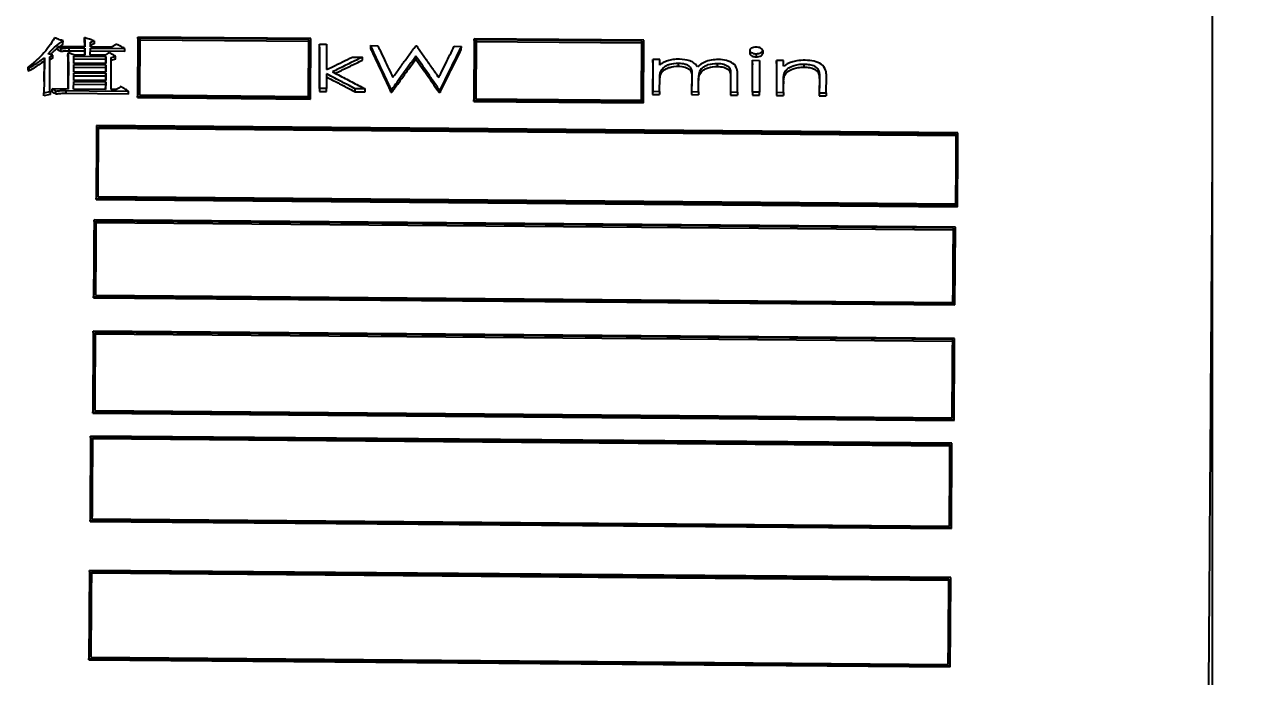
# Model space of a CAD drawing. Header units: millimetres. Extents: x 1726 to 4771, y 590 to 2743.
# Drawn here: x 2468.71 to 2500.41, y 2309.4 to 2326.14 of the extents above; entities that cross this region are included whole.
import ezdxf

# ---------------------------------------------------------------- set-up
doc = ezdxf.new("R2010")
doc.units = ezdxf.units.MM
doc.layers.add('AM_5', color=3, linetype='Continuous', lineweight=25)
doc.styles.add('SLDTEXTSTYLE1', font='txt.shx', dxfattribs={"width": 0.7, "bigfont": 'gbcbig.shx'})
doc.dimstyles.new('SLDDIMSTYLE12$0', dxfattribs={"dimtxt": 12, "dimasz": 10, "dimexe": 0, "dimexo": 0.0625, "dimgap": 0.875, "dimtad": 1, "dimdec": 1, "dimlfac": 1.8, "dimrnd": 1e-09, "dimzin": 12, "dimdsep": 46, "dimtxsty": 'SLDTEXTSTYLE1', "dimcen": 0.09, "dimdle": 8.16, "dimclrd": 3, "dimclre": 3, "dimadec": 0, "dimazin": 3, "dimtfac": 1, "dimtdec": 1, "dimtofl": 0, "dimtmove": 0, "dimatfit": 3, "dimfxl": 0, "dimfrac": 2, "dimtolj": 1, "dimlwd": 5, "dimlwe": 5, "dimarcsym": 0})

# ---------------------------------------------------------------- blocks, each defined once
blk = doc.blocks.new('*D50')
at = {"layer": 'AM_5', "color": 3, "lineweight": 5, "transparency": 16777216}
blk.add_line((2709.518, 2483.68), (2315.118, 2483.68), dxfattribs=at)
at = {"layer": 'AM_5', "color": 3, "linetype": 'Continuous', "lineweight": 5, "transparency": 16777216}
for p, q in [((2315.118, 2473.68), (2315.118, 2159.894)), ((2721.194, 2149.894), (2315.118, 2149.894))]:
    blk.add_line(p, q, dxfattribs=at)
at = {"layer": 'AM_5', "color": 3, "transparency": 16777216}
for points in [[(2313.452, 2473.68), (2316.785, 2473.68), (2315.118, 2483.68)], [(2313.452, 2159.894), (2316.785, 2159.894), (2315.118, 2149.894)]]:
    blk.add_solid(points, dxfattribs=at)
at = {"layer": 'Defpoints', "color": 0, "transparency": 16777216}
for p in [(2709.58, 2483.68), (2315.118, 2149.894), (2721.256, 2149.894)]:
    blk.add_point(p, dxfattribs=at)
at = {"layer": 'AM_5', "color": 0, "transparency": 16777216, "insert": (2300.529, 2316.787), "char_height": 12, "attachment_point": 5, "rotation": 90, "style": 'SLDTEXTSTYLE1'}
blk.add_mtext('\\A1;{\\H2.28571x;335}', dxfattribs=at)

msp = doc.modelspace()

# ---------------------------------------------------------------- linework, layer by layer
at = {"color": 7, "linetype": 'Continuous', "lineweight": 25}
for p, q in [((2499.237, 2279.921), (2499.237, 2340.534)), ((2470.25, 2325.724), (2470.25, 2325.804)), ((2470.499, 2325.725), (2470.498, 2325.645)), ((2471.624, 2325.779), (2471.614, 2324.265)), ((2471.624, 2325.819), (2471.615, 2324.304)), ((2471.624, 2325.779), (2471.624, 2325.819)), ((2476.065, 2325.782), (2471.624, 2325.819)), ((2471.674, 2325.792), (2471.665, 2324.332)), ((2476.015, 2325.756), (2471.674, 2325.792)), ((2471.674, 2325.752), (2476.014, 2325.716)), ((2476.005, 2324.296), (2476.015, 2325.756)), ((2476.014, 2325.716), (2476.015, 2325.756)), ((2476.055, 2324.267), (2476.065, 2325.782)), ((2480.261, 2325.775), (2480.251, 2324.204)), ((2480.261, 2325.735), (2480.261, 2325.775)), ((2484.624, 2325.738), (2480.261, 2325.775)), ((2480.311, 2325.747), (2480.301, 2324.232)), ((2484.573, 2325.712), (2480.311, 2325.747)), ((2484.613, 2324.168), (2484.624, 2325.738)), ((2469.556, 2325.493), (2469.557, 2325.572)), ((2470.26, 2325.567), (2469.557, 2325.572)), ((2469.697, 2325.64), (2469.61, 2325.572)), ((2469.642, 2325.445), (2469.643, 2325.524)), ((2469.697, 2325.64), (2469.698, 2325.72)), ((2469.825, 2325.336), (2469.826, 2325.415)), ((2469.858, 2325.461), (2469.859, 2325.54)), ((2470.259, 2325.457), (2469.858, 2325.461)), ((2469.859, 2325.54), (2470.259, 2325.537)), ((2470.259, 2325.537), (2470.258, 2325.358)), ((2470.258, 2325.358), (2470.259, 2325.457)), ((2470.259, 2325.457), (2470.259, 2325.537)), ((2470.399, 2325.357), (2470.4, 2325.536)), ((2471.286, 2325.449), (2470.399, 2325.456)), ((2470.4, 2325.565), (2470.401, 2325.684)), ((2470.941, 2325.561), (2470.4, 2325.565)), ((2470.4, 2325.536), (2471.287, 2325.528)), ((2471.286, 2325.449), (2471.287, 2325.528)), ((2476.014, 2325.716), (2476.005, 2324.296)), ((2476.292, 2325.559), (2476.284, 2324.419)), ((2476.285, 2324.497), (2476.292, 2325.639)), ((2476.292, 2325.559), (2476.292, 2325.639)), ((2476.292, 2325.639), (2476.472, 2325.637)), ((2476.472, 2325.637), (2476.468, 2324.982)), ((2477.6, 2325.6), (2477.599, 2325.52)), ((2477.6, 2325.6), (2477.785, 2325.598)), ((2478.759, 2325.59), (2478.785, 2325.59)), ((2479.749, 2325.582), (2479.933, 2325.581)), ((2479.932, 2325.501), (2479.933, 2325.581)), ((2480.311, 2325.707), (2484.573, 2325.672)), ((2484.573, 2325.672), (2484.563, 2324.196)), ((2484.564, 2324.196), (2484.573, 2325.712)), ((2484.573, 2325.672), (2484.573, 2325.712)), ((2484.613, 2324.128), (2484.623, 2325.698)), ((2487.343, 2325.476), (2487.342, 2325.397)), ((2487.676, 2325.473), (2487.675, 2325.394)), ((2469.219, 2325.289), (2469.215, 2324.684)), ((2469.215, 2324.678), (2469.219, 2325.21)), ((2469.219, 2325.21), (2469.219, 2325.289)), ((2469.356, 2324.708), (2469.36, 2325.311)), ((2469.435, 2325.274), (2469.359, 2325.232)), ((2469.36, 2325.311), (2469.436, 2325.353)), ((2469.435, 2325.274), (2469.436, 2325.353)), ((2469.835, 2325.163), (2469.831, 2324.484)), ((2469.834, 2325.085), (2469.835, 2325.163)), ((2469.974, 2324.927), (2469.975, 2325.114)), ((2469.975, 2325.114), (2470.798, 2325.107)), ((2469.976, 2325.144), (2469.977, 2325.33)), ((2470.798, 2325.244), (2469.976, 2325.251)), ((2470.798, 2325.137), (2469.976, 2325.144)), ((2469.977, 2325.33), (2470.799, 2325.323)), ((2470.258, 2325.358), (2469.988, 2325.36)), ((2470.778, 2325.354), (2470.399, 2325.357)), ((2470.798, 2325.107), (2470.796, 2324.92)), ((2470.797, 2325.028), (2470.798, 2325.107)), ((2470.799, 2325.323), (2470.798, 2325.137)), ((2470.798, 2325.244), (2470.799, 2325.323)), ((2470.798, 2325.137), (2470.798, 2325.244)), ((2470.934, 2324.475), (2470.939, 2325.298)), ((2471.047, 2325.248), (2470.939, 2325.219)), ((2471.047, 2325.248), (2471.048, 2325.327)), ((2477.135, 2325.307), (2477.393, 2325.305)), ((2477.392, 2325.226), (2477.393, 2325.305)), ((2478.764, 2325.252), (2478.765, 2325.331)), ((2484.853, 2325.164), (2484.848, 2324.348)), ((2484.854, 2325.243), (2484.849, 2324.426)), ((2484.853, 2325.164), (2484.854, 2325.243)), ((2485.033, 2325.242), (2484.854, 2325.243)), ((2485.033, 2325.101), (2485.033, 2325.242)), ((2485.506, 2325.152), (2485.505, 2325.073)), ((2486.507, 2325.144), (2486.506, 2325.065)), ((2487.413, 2324.405), (2487.418, 2325.222)), ((2487.417, 2325.143), (2487.418, 2325.222)), ((2487.417, 2325.143), (2487.417, 2325.106)), ((2487.418, 2325.222), (2487.597, 2325.22)), ((2487.508, 2325.391), (2487.507, 2325.311)), ((2487.597, 2325.22), (2487.592, 2324.403)), ((2488.033, 2325.137), (2488.027, 2324.322)), ((2488.033, 2325.217), (2488.028, 2324.4)), ((2488.033, 2325.137), (2488.033, 2325.217)), ((2488.213, 2325.215), (2488.033, 2325.217)), ((2488.212, 2325.069), (2488.213, 2325.215)), ((2488.737, 2325.126), (2488.736, 2325.047)), ((2468.796, 2325.046), (2468.795, 2324.967)), ((2468.795, 2324.967), (2468.828, 2324.948)), ((2468.796, 2325.046), (2468.828, 2325.027)), ((2468.828, 2324.948), (2468.828, 2325.027)), ((2469.831, 2324.484), (2469.834, 2325.085)), ((2469.973, 2324.708), (2469.974, 2324.897)), ((2470.795, 2324.811), (2469.973, 2324.818)), ((2470.796, 2324.92), (2469.974, 2324.927)), ((2469.974, 2324.897), (2470.796, 2324.89)), ((2470.797, 2325.028), (2469.975, 2325.035)), ((2470.796, 2324.89), (2470.795, 2324.702)), ((2470.795, 2324.811), (2470.796, 2324.89)), ((2470.795, 2324.702), (2470.795, 2324.811)), ((2470.796, 2324.92), (2470.797, 2325.028)), ((2476.467, 2324.875), (2476.464, 2324.496)), ((2480.256, 2324.95), (2480.251, 2324.164)), ((2485.851, 2324.835), (2485.849, 2324.418)), ((2485.851, 2324.835), (2485.851, 2324.757)), ((2486.851, 2324.776), (2486.848, 2324.331)), ((2486.852, 2324.855), (2486.849, 2324.409)), ((2486.852, 2324.855), (2486.851, 2324.776)), ((2487.028, 2324.408), (2487.031, 2324.853)), ((2487.031, 2324.852), (2487.031, 2324.854)), ((2488.239, 2324.915), (2488.238, 2324.836)), ((2489.113, 2324.963), (2489.112, 2324.884)), ((2489.133, 2324.777), (2489.131, 2324.39)), ((2489.133, 2324.777), (2489.132, 2324.698)), ((2489.31, 2324.389), (2489.313, 2324.808)), ((2489.313, 2324.798), (2489.313, 2324.814)), ((2469.419, 2324.409), (2469.42, 2324.487)), ((2469.831, 2324.484), (2469.42, 2324.487)), ((2469.971, 2324.483), (2469.973, 2324.678)), ((2470.793, 2324.476), (2469.971, 2324.483)), ((2470.794, 2324.593), (2469.972, 2324.6)), ((2470.795, 2324.702), (2469.973, 2324.708)), ((2469.973, 2324.678), (2470.795, 2324.671)), ((2470.795, 2324.671), (2470.793, 2324.476)), ((2470.793, 2324.476), (2470.794, 2324.593)), ((2470.794, 2324.593), (2470.795, 2324.671)), ((2471.064, 2324.473), (2470.934, 2324.475)), ((2476.285, 2324.497), (2476.284, 2324.419)), ((2476.464, 2324.496), (2476.285, 2324.497)), ((2476.464, 2324.418), (2476.464, 2324.496)), ((2477.206, 2324.412), (2477.207, 2324.49)), ((2477.464, 2324.488), (2477.207, 2324.49)), ((2477.464, 2324.409), (2477.464, 2324.488)), ((2478.124, 2324.404), (2478.125, 2324.482)), ((2478.15, 2324.482), (2478.125, 2324.482)), ((2478.15, 2324.482), (2478.149, 2324.404)), ((2479.36, 2324.394), (2479.361, 2324.472)), ((2479.387, 2324.472), (2479.361, 2324.472)), ((2479.387, 2324.472), (2479.386, 2324.393)), ((2485.028, 2324.425), (2485.03, 2324.771)), ((2485.851, 2324.757), (2485.848, 2324.34)), ((2486.028, 2324.416), (2486.03, 2324.736)), ((2488.208, 2324.398), (2488.209, 2324.696)), ((2488.209, 2324.696), (2488.209, 2324.617)), ((2489.132, 2324.698), (2489.13, 2324.312)), ((2469.202, 2324.313), (2469.203, 2324.391)), ((2469.364, 2324.342), (2469.202, 2324.313)), ((2469.203, 2324.391), (2469.365, 2324.42)), ((2469.365, 2324.42), (2469.364, 2324.342)), ((2469.516, 2324.353), (2469.517, 2324.431)), ((2469.776, 2324.369), (2469.776, 2324.447)), ((2471.377, 2324.356), (2469.776, 2324.369)), ((2471.377, 2324.356), (2471.377, 2324.434)), ((2471.614, 2324.265), (2471.615, 2324.304)), ((2471.614, 2324.265), (2476.055, 2324.228)), ((2471.615, 2324.304), (2476.055, 2324.267)), ((2471.665, 2324.332), (2476.005, 2324.296)), ((2476.055, 2324.228), (2476.055, 2324.267)), ((2476.284, 2324.419), (2476.464, 2324.418)), ((2477.206, 2324.412), (2477.464, 2324.409)), ((2478.124, 2324.404), (2478.149, 2324.404)), ((2479.386, 2324.393), (2479.36, 2324.394)), ((2480.251, 2324.164), (2480.251, 2324.204)), ((2480.251, 2324.204), (2484.613, 2324.168)), ((2480.251, 2324.164), (2484.613, 2324.128)), ((2480.301, 2324.232), (2484.564, 2324.196)), ((2484.563, 2324.157), (2484.564, 2324.196)), ((2484.613, 2324.128), (2484.613, 2324.168)), ((2484.849, 2324.426), (2484.848, 2324.348)), ((2484.848, 2324.348), (2485.027, 2324.346)), ((2484.849, 2324.426), (2485.028, 2324.425)), ((2485.028, 2324.425), (2485.027, 2324.346)), ((2485.849, 2324.418), (2485.848, 2324.34)), ((2485.848, 2324.34), (2486.027, 2324.338)), ((2485.849, 2324.418), (2486.028, 2324.416)), ((2486.028, 2324.416), (2486.027, 2324.338)), ((2486.849, 2324.409), (2486.848, 2324.331)), ((2486.848, 2324.331), (2487.027, 2324.33)), ((2486.849, 2324.409), (2487.028, 2324.408)), ((2487.028, 2324.408), (2487.027, 2324.33)), ((2487.413, 2324.405), (2487.412, 2324.327)), ((2487.412, 2324.369), (2487.412, 2324.327)), ((2487.412, 2324.327), (2487.591, 2324.325)), ((2487.592, 2324.403), (2487.413, 2324.405)), ((2487.591, 2324.325), (2487.592, 2324.403)), ((2488.028, 2324.4), (2488.027, 2324.322)), ((2488.027, 2324.322), (2488.207, 2324.32)), ((2488.028, 2324.4), (2488.208, 2324.398)), ((2488.208, 2324.398), (2488.207, 2324.32)), ((2489.131, 2324.39), (2489.13, 2324.312)), ((2489.13, 2324.312), (2489.309, 2324.311)), ((2489.131, 2324.39), (2489.31, 2324.389)), ((2489.31, 2324.389), (2489.309, 2324.311)), ((2470.561, 2323.545), (2470.561, 2323.506)), ((2492.693, 2323.361), (2470.561, 2323.545)), ((2470.611, 2323.516), (2492.643, 2323.333)), ((2470.611, 2323.478), (2492.643, 2323.294)), ((2492.643, 2323.333), (2492.643, 2323.294)), ((2492.681, 2321.461), (2492.693, 2323.322)), ((2470.55, 2321.904), (2470.548, 2321.645)), ((2470.548, 2321.645), (2470.549, 2321.683)), ((2470.548, 2321.645), (2492.681, 2321.461)), ((2470.549, 2321.683), (2492.681, 2321.499)), ((2492.631, 2321.529), (2470.599, 2321.713)), ((2492.681, 2321.461), (2492.681, 2321.499)), ((2470.495, 2321.085), (2470.495, 2321.122)), ((2492.627, 2320.938), (2470.495, 2321.122)), ((2470.544, 2321.054), (2492.577, 2320.871)), ((2492.577, 2320.908), (2470.545, 2321.091)), ((2470.545, 2321.085), (2470.545, 2321.085)), ((2492.577, 2320.871), (2492.577, 2320.908)), ((2492.614, 2318.939), (2492.627, 2320.901)), ((2470.483, 2319.396), (2470.481, 2319.123)), ((2470.481, 2319.123), (2470.482, 2319.159)), ((2470.481, 2319.123), (2492.614, 2318.939)), ((2470.482, 2319.159), (2492.614, 2318.975)), ((2470.532, 2319.19), (2492.564, 2319.007)), ((2492.614, 2318.939), (2492.614, 2318.975)), ((2470.475, 2318.23), (2470.476, 2318.265)), ((2492.608, 2318.081), (2470.476, 2318.265)), ((2492.558, 2318.049), (2470.525, 2318.232)), ((2470.525, 2318.197), (2492.557, 2318.014)), ((2492.557, 2318.014), (2492.558, 2318.049)), ((2492.593, 2315.976), (2492.607, 2318.046)), ((2470.463, 2316.447), (2470.461, 2316.16)), ((2470.511, 2316.227), (2492.544, 2316.043)), ((2470.461, 2316.193), (2492.593, 2316.01)), ((2470.461, 2316.16), (2470.461, 2316.193)), ((2470.461, 2316.16), (2492.593, 2315.976)), ((2492.593, 2315.976), (2492.593, 2316.01)), ((2492.539, 2315.389), (2470.407, 2315.573)), ((2470.407, 2315.54), (2470.407, 2315.573)), ((2470.456, 2315.506), (2492.489, 2315.323)), ((2492.489, 2315.356), (2470.457, 2315.539)), ((2492.489, 2315.356), (2492.489, 2315.323)), ((2492.524, 2313.195), (2492.539, 2315.356)), ((2470.393, 2313.678), (2470.391, 2313.379)), ((2470.391, 2313.379), (2470.392, 2313.411)), ((2470.391, 2313.379), (2492.524, 2313.195)), ((2470.392, 2313.411), (2492.524, 2313.227)), ((2470.442, 2313.445), (2492.474, 2313.262)), ((2492.524, 2313.195), (2492.524, 2313.227)), ((2470.377, 2312.093), (2470.378, 2312.124)), ((2492.51, 2311.94), (2470.378, 2312.124)), ((2492.46, 2311.905), (2470.427, 2312.088)), ((2470.427, 2312.057), (2492.459, 2311.874)), ((2492.46, 2311.905), (2492.459, 2311.874)), ((2492.493, 2309.643), (2492.51, 2311.909)), ((2470.363, 2310.141), (2470.361, 2309.827)), ((2470.412, 2309.893), (2492.444, 2309.71)), ((2470.361, 2309.857), (2492.494, 2309.673)), ((2470.361, 2309.827), (2470.361, 2309.857)), ((2470.361, 2309.827), (2492.493, 2309.643)), ((2492.493, 2309.643), (2492.494, 2309.673))]:
    msp.add_line(p, q, dxfattribs=at)
at = {"color": 7, "linetype": 'Continuous', "lineweight": 25, "flags": 128}
for points in [[(2469.436, 2325.353), (2469.391, 2325.367), (2469.354, 2325.378), (2469.317, 2325.39)], [(2470.939, 2325.298), (2470.994, 2325.313), (2471.048, 2325.327)], [(2469.776, 2324.447), (2470.371, 2324.442), (2471.377, 2324.434)]]:
    msp.add_lwpolyline(points, dxfattribs=at)
at = {"color": 7, "linetype": 'Continuous', "lineweight": 25}
for points, knots in [([(2469.482, 2325.798), (2469.387, 2325.649), (2469.215, 2325.379), (2468.925, 2325.148), (2468.796, 2325.046)], [0, 0, 0, 0, 0.556051, 1, 1, 1, 1]), ([(2469.698, 2325.72), (2469.669, 2325.73), (2469.619, 2325.749), (2469.547, 2325.775), (2469.504, 2325.791), (2469.482, 2325.798)], [0, 0, 0, 0, 0.402372, 0.701186, 1, 1, 1, 1]), ([(2470.25, 2325.804), (2470.252, 2325.782), (2470.256, 2325.738), (2470.259, 2325.659), (2470.26, 2325.602), (2470.26, 2325.567)], [0, 0, 0, 0, 0.276869, 0.553757, 1, 1, 1, 1]), ([(2470.499, 2325.725), (2470.457, 2325.738), (2470.374, 2325.764), (2470.292, 2325.791), (2470.25, 2325.804)], [0, 0, 0, 0, 0.499999, 1, 1, 1, 1]), ([(2470.258, 2325.567), (2470.258, 2325.584), (2470.257, 2325.637), (2470.253, 2325.689), (2470.25, 2325.724)], [0, 0, 0, 0, 0.3304, 1, 1, 1, 1]), ([(2470.401, 2325.684), (2470.417, 2325.691), (2470.45, 2325.705), (2470.482, 2325.718), (2470.499, 2325.725)], [0, 0, 0, 0, 0.500001, 1, 1, 1, 1]), ([(2469.317, 2325.39), (2469.377, 2325.456), (2469.484, 2325.575), (2469.633, 2325.675), (2469.698, 2325.72)], [0, 0, 0, 0, 0.558291, 1, 1, 1, 1]), ([(2469.542, 2325.519), (2469.517, 2325.501), (2469.455, 2325.454), (2469.406, 2325.402), (2469.377, 2325.371)], [0, 0, 0, 0, 0.406216, 1, 1, 1, 1]), ([(2469.642, 2325.445), (2469.628, 2325.453), (2469.599, 2325.469), (2469.57, 2325.485), (2469.556, 2325.493)], [0, 0, 0, 0, 0.500002, 1, 1, 1, 1]), ([(2469.557, 2325.572), (2469.571, 2325.564), (2469.6, 2325.548), (2469.628, 2325.532), (2469.643, 2325.524)], [0, 0, 0, 0, 0.5, 1, 1, 1, 1]), ([(2469.858, 2325.461), (2469.817, 2325.46), (2469.744, 2325.46), (2469.673, 2325.449), (2469.642, 2325.445)], [0, 0, 0, 0, 0.561085, 1, 1, 1, 1]), ([(2469.643, 2325.524), (2469.683, 2325.53), (2469.754, 2325.54), (2469.827, 2325.54), (2469.859, 2325.54)], [0, 0, 0, 0, 0.558835, 1, 1, 1, 1]), ([(2469.826, 2325.415), (2469.826, 2325.413), (2469.826, 2325.41), (2469.826, 2325.405), (2469.827, 2325.401), (2469.827, 2325.397), (2469.827, 2325.393), (2469.827, 2325.389), (2469.827, 2325.386), (2469.827, 2325.382), (2469.827, 2325.378), (2469.827, 2325.374), (2469.828, 2325.37), (2469.828, 2325.366), (2469.828, 2325.362), (2469.828, 2325.358), (2469.828, 2325.354), (2469.828, 2325.347), (2469.829, 2325.34), (2469.829, 2325.332), (2469.829, 2325.324), (2469.83, 2325.317), (2469.83, 2325.309), (2469.83, 2325.301), (2469.83, 2325.294), (2469.831, 2325.284), (2469.831, 2325.276), (2469.831, 2325.269), (2469.832, 2325.261), (2469.832, 2325.253), (2469.832, 2325.246), (2469.832, 2325.238), (2469.833, 2325.23), (2469.833, 2325.223), (2469.833, 2325.217), (2469.833, 2325.211), (2469.834, 2325.205), (2469.834, 2325.2), (2469.834, 2325.197), (2469.834, 2325.193), (2469.834, 2325.189), (2469.834, 2325.185), (2469.835, 2325.181), (2469.835, 2325.177), (2469.835, 2325.173), (2469.835, 2325.169), (2469.835, 2325.165), (2469.835, 2325.163)], [0, 0, 0, 0, 0.0228582, 0.0457162, 0.0571452, 0.0685742, 0.0914321, 0.1028611, 0.1142901, 0.1371481, 0.1485771, 0.1600061, 0.1828641, 0.1942931, 0.217151, 0.22858, 0.240009, 0.262867, 0.308583, 0.3314409, 0.3542989, 0.4000149, 0.4228729, 0.4457309, 0.4914468, 0.5143048, 0.5600208, 0.5828788, 0.6057367, 0.6514527, 0.6743107, 0.6971687, 0.7428846, 0.7657426, 0.7886006, 0.8114586, 0.8343166, 0.8571745, 0.8686035, 0.8800325, 0.9028905, 0.9143195, 0.9257485, 0.9486065, 0.9600355, 0.9800177, 1, 1, 1, 1]), ([(2469.988, 2325.36), (2469.961, 2325.369), (2469.907, 2325.388), (2469.853, 2325.406), (2469.826, 2325.415)], [0, 0, 0, 0, 0.5, 1, 1, 1, 1]), ([(2470.498, 2325.645), (2470.482, 2325.638), (2470.449, 2325.625), (2470.417, 2325.611), (2470.4, 2325.605)], [0, 0, 0, 0, 0.5, 1, 1, 1, 1]), ([(2470.886, 2325.418), (2470.868, 2325.408), (2470.832, 2325.386), (2470.796, 2325.364), (2470.778, 2325.354)], [0, 0, 0, 0, 0.499999, 1, 1, 1, 1]), ([(2471.048, 2325.327), (2471.021, 2325.343), (2470.967, 2325.373), (2470.913, 2325.403), (2470.886, 2325.418)], [0, 0, 0, 0, 0.4999992, 1, 1, 1, 1]), ([(2471.082, 2325.637), (2471.059, 2325.624), (2471.012, 2325.599), (2470.965, 2325.574), (2470.941, 2325.561)], [0, 0, 0, 0, 0.499999, 1, 1, 1, 1]), ([(2471.287, 2325.528), (2471.253, 2325.546), (2471.185, 2325.583), (2471.116, 2325.619), (2471.082, 2325.637)], [0, 0, 0, 0, 0.5, 1, 1, 1, 1]), ([(2477.599, 2325.52), (2477.619, 2325.479), (2477.717, 2325.272), (2477.892, 2324.902), (2478.047, 2324.568), (2478.124, 2324.404)], [0, 0, 0, 0, 0.112618, 0.563095, 1, 1, 1, 1]), ([(2478.125, 2324.482), (2478.105, 2324.525), (2478.007, 2324.737), (2477.832, 2325.112), (2477.676, 2325.439), (2477.6, 2325.6)], [0, 0, 0, 0, 0.112483, 0.562421, 1, 1, 1, 1]), ([(2477.785, 2325.598), (2477.804, 2325.558), (2477.862, 2325.437), (2477.956, 2325.241), (2478.065, 2325.009), (2478.136, 2324.858), (2478.171, 2324.782)], [0, 0, 0, 0, 0.149662, 0.448988, 0.724491, 1, 1, 1, 1]), ([(2478.171, 2324.782), (2478.199, 2324.821), (2478.283, 2324.937), (2478.423, 2325.131), (2478.591, 2325.362), (2478.703, 2325.514), (2478.759, 2325.59)], [0, 0, 0, 0, 0.14292, 0.42876, 0.714377, 1, 1, 1, 1]), ([(2478.785, 2325.59), (2478.812, 2325.551), (2478.894, 2325.436), (2479.029, 2325.242), (2479.19, 2325.01), (2479.297, 2324.855), (2479.351, 2324.778)], [0, 0, 0, 0, 0.144115, 0.432345, 0.71617, 1, 1, 1, 1]), ([(2479.351, 2324.778), (2479.371, 2324.818), (2479.431, 2324.941), (2479.527, 2325.136), (2479.64, 2325.363), (2479.713, 2325.509), (2479.749, 2325.582)], [0, 0, 0, 0, 0.1504849, 0.4514552, 0.7257248, 1, 1, 1, 1]), ([(2479.386, 2324.393), (2479.406, 2324.436), (2479.509, 2324.646), (2479.691, 2325.017), (2479.853, 2325.341), (2479.932, 2325.501)], [0, 0, 0, 0, 0.112494, 0.562474, 1, 1, 1, 1]), ([(2479.933, 2325.581), (2479.913, 2325.54), (2479.81, 2325.335), (2479.628, 2324.967), (2479.466, 2324.635), (2479.387, 2324.472)], [0, 0, 0, 0, 0.112359, 0.561802, 1, 1, 1, 1]), ([(2487.509, 2325.56), (2487.486, 2325.558), (2487.439, 2325.556), (2487.385, 2325.535), (2487.349, 2325.507), (2487.345, 2325.486), (2487.343, 2325.476)], [0, 0, 0, 0, 0.2917, 0.575641, 0.790759, 1, 1, 1, 1]), ([(2487.343, 2325.476), (2487.346, 2325.463), (2487.353, 2325.437), (2487.401, 2325.41), (2487.453, 2325.393), (2487.49, 2325.392), (2487.508, 2325.391)], [0, 0, 0, 0, 0.266105, 0.543473, 0.769717, 1, 1, 1, 1]), ([(2487.508, 2325.391), (2487.532, 2325.392), (2487.578, 2325.394), (2487.633, 2325.415), (2487.669, 2325.443), (2487.674, 2325.463), (2487.676, 2325.473)], [0, 0, 0, 0, 0.291686, 0.575696, 0.790918, 1, 1, 1, 1]), ([(2487.676, 2325.473), (2487.673, 2325.487), (2487.666, 2325.513), (2487.618, 2325.54), (2487.565, 2325.557), (2487.528, 2325.559), (2487.509, 2325.56)], [0, 0, 0, 0, 0.2661669, 0.5434323, 0.7696042, 1, 1, 1, 1]), ([(2468.828, 2325.027), (2468.881, 2325.059), (2468.976, 2325.116), (2469.104, 2325.205), (2469.181, 2325.261), (2469.219, 2325.289)], [0, 0, 0, 0, 0.38007, 0.689866, 1, 1, 1, 1]), ([(2469.219, 2325.21), (2469.172, 2325.175), (2469.086, 2325.113), (2468.955, 2325.026), (2468.87, 2324.974), (2468.828, 2324.948)], [0, 0, 0, 0, 0.3803026, 0.6898777, 1, 1, 1, 1]), ([(2469.834, 2325.085), (2469.833, 2325.115), (2469.831, 2325.173), (2469.828, 2325.257), (2469.826, 2325.31), (2469.825, 2325.336)], [0, 0, 0, 0, 0.366196, 0.683098, 1, 1, 1, 1]), ([(2476.468, 2324.982), (2476.52, 2325.007), (2476.657, 2325.075), (2476.88, 2325.183), (2477.05, 2325.266), (2477.135, 2325.307)], [0, 0, 0, 0, 0.236113, 0.618056, 1, 1, 1, 1]), ([(2477.393, 2325.305), (2477.34, 2325.28), (2477.185, 2325.204), (2476.927, 2325.078), (2476.721, 2324.977), (2476.619, 2324.927)], [0, 0, 0, 0, 0.203788, 0.601893, 1, 1, 1, 1]), ([(2476.696, 2324.887), (2476.723, 2324.9), (2476.852, 2324.963), (2477.084, 2325.076), (2477.289, 2325.176), (2477.392, 2325.226)], [0, 0, 0, 0, 0.11406, 0.557029, 1, 1, 1, 1]), ([(2478.149, 2324.404), (2478.178, 2324.443), (2478.262, 2324.561), (2478.407, 2324.762), (2478.583, 2325.005), (2478.704, 2325.17), (2478.764, 2325.252)], [0, 0, 0, 0, 0.137439, 0.412318, 0.706156, 1, 1, 1, 1]), ([(2478.765, 2325.331), (2478.737, 2325.293), (2478.652, 2325.178), (2478.508, 2324.979), (2478.331, 2324.734), (2478.21, 2324.566), (2478.15, 2324.482)], [0, 0, 0, 0, 0.1372897, 0.4118694, 0.7059312, 1, 1, 1, 1]), ([(2478.764, 2325.252), (2478.791, 2325.213), (2478.873, 2325.096), (2479.014, 2324.895), (2479.185, 2324.648), (2479.302, 2324.478), (2479.36, 2324.394)], [0, 0, 0, 0, 0.1377023, 0.4131074, 0.7065503, 1, 1, 1, 1]), ([(2479.361, 2324.472), (2479.334, 2324.512), (2479.252, 2324.631), (2479.111, 2324.834), (2478.94, 2325.081), (2478.823, 2325.248), (2478.765, 2325.331)], [0, 0, 0, 0, 0.1375518, 0.4126558, 0.7063244, 1, 1, 1, 1]), ([(2485.03, 2324.771), (2485.032, 2324.815), (2485.036, 2324.903), (2485.088, 2325.014), (2485.187, 2325.083), (2485.314, 2325.138), (2485.43, 2325.147), (2485.506, 2325.152)], [0, 0, 0, 0, 0.241257, 0.483387, 0.613214, 0.746328, 1, 1, 1, 1]), ([(2485.236, 2325.213), (2485.193, 2325.195), (2485.116, 2325.164), (2485.058, 2325.12), (2485.033, 2325.101)], [0, 0, 0, 0, 0.564241, 1, 1, 1, 1]), ([(2485.537, 2325.252), (2485.479, 2325.25), (2485.375, 2325.247), (2485.278, 2325.223), (2485.236, 2325.213)], [0, 0, 0, 0, 0.5624379, 1, 1, 1, 1]), ([(2485.506, 2325.152), (2485.567, 2325.148), (2485.66, 2325.141), (2485.762, 2325.095), (2485.864, 2325.003), (2485.857, 2324.909), (2485.851, 2324.835)], [0, 0, 0, 0, 0.25507, 0.388384, 0.517307, 1, 1, 1, 1]), ([(2486.001, 2325.052), (2485.98, 2325.083), (2485.937, 2325.146), (2485.777, 2325.231), (2485.629, 2325.244), (2485.537, 2325.252)], [0, 0, 0, 0, 0.269907, 0.547967, 1, 1, 1, 1]), ([(2486.539, 2325.243), (2486.476, 2325.24), (2486.352, 2325.234), (2486.152, 2325.174), (2486.058, 2325.098), (2486.001, 2325.052)], [0, 0, 0, 0, 0.288581, 0.57183, 1, 1, 1, 1]), ([(2486.03, 2324.736), (2486.03, 2324.833), (2486.03, 2324.956), (2486.175, 2325.069), (2486.305, 2325.129), (2486.427, 2325.138), (2486.507, 2325.144)], [0, 0, 0, 0, 0.4822, 0.612023, 0.745366, 1, 1, 1, 1]), ([(2486.507, 2325.144), (2486.565, 2325.14), (2486.653, 2325.135), (2486.752, 2325.095), (2486.827, 2325.04), (2486.85, 2324.954), (2486.851, 2324.888), (2486.852, 2324.855)], [0, 0, 0, 0, 0.254787, 0.388278, 0.517715, 0.758815, 1, 1, 1, 1]), ([(2487.031, 2324.853), (2487.03, 2324.903), (2487.028, 2325.005), (2486.939, 2325.145), (2486.749, 2325.229), (2486.61, 2325.238), (2486.539, 2325.243)], [0, 0, 0, 0, 0.270601, 0.542796, 0.767549, 1, 1, 1, 1]), ([(2487.342, 2325.397), (2487.345, 2325.384), (2487.353, 2325.357), (2487.4, 2325.33), (2487.452, 2325.314), (2487.489, 2325.312), (2487.507, 2325.311)], [0, 0, 0, 0, 0.2659349, 0.5432745, 0.7695921, 1, 1, 1, 1]), ([(2487.507, 2325.311), (2487.531, 2325.312), (2487.577, 2325.315), (2487.632, 2325.336), (2487.669, 2325.363), (2487.673, 2325.384), (2487.675, 2325.394)], [0, 0, 0, 0, 0.291838, 0.575901, 0.791061, 1, 1, 1, 1]), ([(2488.769, 2325.225), (2488.695, 2325.222), (2488.574, 2325.217), (2488.419, 2325.178), (2488.304, 2325.131), (2488.242, 2325.089), (2488.212, 2325.069)], [0, 0, 0, 0, 0.346759, 0.568511, 0.786179, 1, 1, 1, 1]), ([(2488.239, 2324.915), (2488.262, 2324.948), (2488.31, 2325.015), (2488.443, 2325.08), (2488.589, 2325.12), (2488.687, 2325.124), (2488.737, 2325.126)], [0, 0, 0, 0, 0.26849, 0.546604, 0.771529, 1, 1, 1, 1]), ([(2488.737, 2325.126), (2488.786, 2325.124), (2488.881, 2325.12), (2489.003, 2325.082), (2489.081, 2325.025), (2489.102, 2324.983), (2489.113, 2324.963)], [0, 0, 0, 0, 0.290858, 0.574718, 0.790004, 1, 1, 1, 1]), ([(2489.313, 2324.808), (2489.312, 2324.863), (2489.311, 2324.973), (2489.206, 2325.123), (2488.997, 2325.21), (2488.846, 2325.22), (2488.769, 2325.225)], [0, 0, 0, 0, 0.270301, 0.542249, 0.767594, 1, 1, 1, 1]), ([(2476.466, 2324.796), (2476.518, 2324.769), (2476.667, 2324.692), (2476.914, 2324.564), (2477.109, 2324.462), (2477.206, 2324.412)], [0, 0, 0, 0, 0.210912, 0.605455, 1, 1, 1, 1]), ([(2477.207, 2324.49), (2477.155, 2324.517), (2477.005, 2324.595), (2476.759, 2324.723), (2476.564, 2324.824), (2476.467, 2324.875)], [0, 0, 0, 0, 0.210801, 0.6054, 1, 1, 1, 1]), ([(2476.619, 2324.927), (2476.671, 2324.9), (2476.838, 2324.814), (2477.12, 2324.667), (2477.349, 2324.547), (2477.464, 2324.488)], [0, 0, 0, 0, 0.184797, 0.592397, 1, 1, 1, 1]), ([(2485.03, 2324.692), (2485.031, 2324.736), (2485.035, 2324.824), (2485.087, 2324.935), (2485.186, 2325.004), (2485.313, 2325.058), (2485.429, 2325.068), (2485.505, 2325.073)], [0, 0, 0, 0, 0.24113, 0.483163, 0.612992, 0.746152, 1, 1, 1, 1]), ([(2485.505, 2325.073), (2485.566, 2325.069), (2485.66, 2325.062), (2485.761, 2325.016), (2485.863, 2324.924), (2485.856, 2324.83), (2485.851, 2324.757)], [0, 0, 0, 0, 0.25526, 0.388622, 0.517537, 1, 1, 1, 1]), ([(2486.029, 2324.658), (2486.03, 2324.754), (2486.03, 2324.877), (2486.174, 2324.99), (2486.305, 2325.05), (2486.426, 2325.059), (2486.506, 2325.065)], [0, 0, 0, 0, 0.4819736, 0.6117946, 0.7451832, 1, 1, 1, 1]), ([(2486.506, 2325.065), (2486.564, 2325.061), (2486.652, 2325.056), (2486.751, 2325.016), (2486.826, 2324.961), (2486.849, 2324.875), (2486.85, 2324.809), (2486.851, 2324.776)], [0, 0, 0, 0, 0.25497, 0.388514, 0.517951, 0.758942, 1, 1, 1, 1]), ([(2488.209, 2324.617), (2488.209, 2324.658), (2488.209, 2324.732), (2488.229, 2324.804), (2488.238, 2324.836)], [0, 0, 0, 0, 0.559817, 1, 1, 1, 1]), ([(2488.21, 2324.696), (2488.21, 2324.737), (2488.21, 2324.811), (2488.23, 2324.883), (2488.239, 2324.915)], [0, 0, 0, 0, 0.559824, 1, 1, 1, 1]), ([(2488.238, 2324.836), (2488.261, 2324.869), (2488.309, 2324.936), (2488.443, 2325.001), (2488.588, 2325.041), (2488.687, 2325.045), (2488.736, 2325.047)], [0, 0, 0, 0, 0.268346, 0.546438, 0.771424, 1, 1, 1, 1]), ([(2488.736, 2325.047), (2488.785, 2325.045), (2488.881, 2325.041), (2489.002, 2325.003), (2489.08, 2324.946), (2489.102, 2324.904), (2489.112, 2324.884)], [0, 0, 0, 0, 0.290991, 0.574913, 0.790139, 1, 1, 1, 1]), ([(2489.112, 2324.884), (2489.12, 2324.849), (2489.134, 2324.788), (2489.133, 2324.726), (2489.132, 2324.698)], [0, 0, 0, 0, 0.559958, 1, 1, 1, 1]), ([(2489.113, 2324.963), (2489.121, 2324.928), (2489.134, 2324.867), (2489.134, 2324.804), (2489.133, 2324.777)], [0, 0, 0, 0, 0.559954, 1, 1, 1, 1]), ([(2469.215, 2324.684), (2469.215, 2324.682), (2469.215, 2324.678), (2469.215, 2324.672), (2469.215, 2324.667), (2469.215, 2324.663), (2469.214, 2324.658), (2469.214, 2324.654), (2469.214, 2324.649), (2469.214, 2324.645), (2469.214, 2324.64), (2469.213, 2324.636), (2469.213, 2324.63), (2469.213, 2324.623), (2469.212, 2324.614), (2469.212, 2324.605), (2469.212, 2324.596), (2469.211, 2324.587), (2469.211, 2324.578), (2469.21, 2324.569), (2469.21, 2324.56), (2469.21, 2324.551), (2469.209, 2324.542), (2469.209, 2324.533), (2469.208, 2324.524), (2469.208, 2324.515), (2469.208, 2324.508), (2469.208, 2324.501), (2469.207, 2324.494), (2469.207, 2324.487), (2469.207, 2324.481), (2469.206, 2324.475), (2469.206, 2324.47), (2469.206, 2324.466), (2469.206, 2324.461), (2469.206, 2324.457), (2469.205, 2324.452), (2469.205, 2324.448), (2469.205, 2324.443), (2469.205, 2324.438), (2469.205, 2324.434), (2469.204, 2324.429), (2469.204, 2324.425), (2469.204, 2324.42), (2469.204, 2324.416), (2469.204, 2324.411), (2469.203, 2324.407), (2469.203, 2324.402), (2469.203, 2324.397), (2469.203, 2324.393), (2469.203, 2324.391)], [0, 0, 0, 0, 0.0231745, 0.0463489, 0.0579362, 0.0695234, 0.0926979, 0.1042851, 0.1158723, 0.1390468, 0.150634, 0.1622212, 0.1853957, 0.2085702, 0.2317446, 0.2780936, 0.301268, 0.3244425, 0.3707914, 0.3939659, 0.4171403, 0.4634893, 0.4866637, 0.5098382, 0.5561871, 0.5793616, 0.602536, 0.6257105, 0.648885, 0.6720594, 0.6952339, 0.7184084, 0.7299956, 0.7415828, 0.7647573, 0.7763445, 0.7879317, 0.8111062, 0.8226934, 0.8342807, 0.8574551, 0.8690424, 0.8806296, 0.9038041, 0.9153913, 0.9269785, 0.950153, 0.9617402, 0.9733275, 1, 1, 1, 1]), ([(2469.365, 2324.42), (2469.365, 2324.422), (2469.365, 2324.427), (2469.364, 2324.436), (2469.363, 2324.445), (2469.362, 2324.454), (2469.361, 2324.459), (2469.361, 2324.464), (2469.361, 2324.468), (2469.36, 2324.474), (2469.36, 2324.48), (2469.359, 2324.489), (2469.359, 2324.498), (2469.358, 2324.507), (2469.358, 2324.516), (2469.357, 2324.525), (2469.357, 2324.534), (2469.356, 2324.543), (2469.356, 2324.552), (2469.356, 2324.561), (2469.356, 2324.57), (2469.356, 2324.579), (2469.356, 2324.588), (2469.355, 2324.597), (2469.355, 2324.605), (2469.355, 2324.614), (2469.355, 2324.621), (2469.355, 2324.628), (2469.355, 2324.633), (2469.355, 2324.639), (2469.356, 2324.643), (2469.356, 2324.648), (2469.356, 2324.652), (2469.356, 2324.657), (2469.356, 2324.661), (2469.356, 2324.666), (2469.356, 2324.67), (2469.356, 2324.674), (2469.356, 2324.679), (2469.356, 2324.683), (2469.356, 2324.688), (2469.356, 2324.692), (2469.356, 2324.697), (2469.356, 2324.702), (2469.356, 2324.705), (2469.356, 2324.708)], [0, 0, 0, 0, 0.023274, 0.046547, 0.093095, 0.116368, 0.139642, 0.151279, 0.162916, 0.18619, 0.209463, 0.232737, 0.279285, 0.302558, 0.325832, 0.372379, 0.395653, 0.418927, 0.465474, 0.488748, 0.512022, 0.558569, 0.581843, 0.605117, 0.651664, 0.674938, 0.698211, 0.721485, 0.744759, 0.756396, 0.779669, 0.791306, 0.802943, 0.826217, 0.837854, 0.84949, 0.872764, 0.884401, 0.896038, 0.919311, 0.930948, 0.942585, 0.965859, 0.977496, 1, 1, 1, 1]), ([(2469.42, 2324.487), (2469.436, 2324.478), (2469.468, 2324.459), (2469.501, 2324.441), (2469.517, 2324.431)], [0, 0, 0, 0, 0.499999, 1, 1, 1, 1]), ([(2471.194, 2324.546), (2471.172, 2324.534), (2471.129, 2324.51), (2471.086, 2324.486), (2471.064, 2324.473)], [0, 0, 0, 0, 0.499999, 1, 1, 1, 1]), ([(2471.377, 2324.434), (2471.347, 2324.453), (2471.286, 2324.49), (2471.225, 2324.527), (2471.194, 2324.546)], [0, 0, 0, 0, 0.5, 1, 1, 1, 1]), ([(2469.516, 2324.353), (2469.5, 2324.363), (2469.467, 2324.381), (2469.435, 2324.4), (2469.419, 2324.409)], [0, 0, 0, 0, 0.500001, 1, 1, 1, 1]), ([(2469.776, 2324.369), (2469.727, 2324.369), (2469.639, 2324.368), (2469.554, 2324.358), (2469.516, 2324.353)], [0, 0, 0, 0, 0.560746, 1, 1, 1, 1]), ([(2469.517, 2324.431), (2469.553, 2324.436), (2469.614, 2324.443), (2469.701, 2324.447), (2469.751, 2324.447), (2469.776, 2324.447)], [0, 0, 0, 0, 0.425218, 0.711978, 1, 1, 1, 1]), ([(2470.561, 2323.545), (2470.56, 2323.362), (2470.558, 2322.996), (2470.553, 2322.377), (2470.55, 2321.935), (2470.549, 2321.683)], [0, 0, 0, 0, 0.3000809, 0.6001618, 1, 1, 1, 1]), ([(2470.599, 2321.713), (2470.6, 2321.902), (2470.603, 2322.281), (2470.607, 2322.883), (2470.609, 2323.291), (2470.611, 2323.516)], [0, 0, 0, 0, 0.309921, 0.619841, 1, 1, 1, 1]), ([(2492.643, 2323.333), (2492.642, 2323.15), (2492.64, 2322.783), (2492.636, 2322.183), (2492.633, 2321.762), (2492.631, 2321.529)], [0, 0, 0, 0, 0.3099213, 0.6198426, 1, 1, 1, 1]), ([(2492.643, 2323.294), (2492.642, 2323.147), (2492.64, 2322.851), (2492.636, 2322.266), (2492.633, 2321.822), (2492.631, 2321.529)], [0, 0, 0, 0, 0.2552642, 0.5105284, 1, 1, 1, 1]), ([(2492.681, 2321.499), (2492.682, 2321.688), (2492.685, 2322.067), (2492.689, 2322.69), (2492.692, 2323.117), (2492.693, 2323.361)], [0, 0, 0, 0, 0.300082, 0.600163, 1, 1, 1, 1]), ([(2498.943, 2283.395), (2498.948, 2284.028), (2498.973, 2287.196), (2499.017, 2292.786), (2499.062, 2298.745), (2499.105, 2304.471), (2499.137, 2308.847), (2499.174, 2314.021), (2499.201, 2317.879), (2499.224, 2321.284), (2499.233, 2322.682), (2499.237, 2323.273)], [0, 0, 0, 0, 0.040839, 0.204426, 0.367982, 0.449681, 0.613243, 0.694942, 0.858503, 0.940203, 1, 1, 1, 1]), ([(2470.495, 2321.122), (2470.494, 2320.929), (2470.491, 2320.542), (2470.487, 2319.889), (2470.484, 2319.424), (2470.482, 2319.159)], [0, 0, 0, 0, 0.300081, 0.600162, 1, 1, 1, 1]), ([(2470.545, 2321.091), (2470.544, 2320.898), (2470.541, 2320.511), (2470.537, 2319.878), (2470.534, 2319.434), (2470.532, 2319.19)], [0, 0, 0, 0, 0.309921, 0.619841, 1, 1, 1, 1]), ([(2492.564, 2319.007), (2492.566, 2319.206), (2492.568, 2319.605), (2492.573, 2320.24), (2492.575, 2320.671), (2492.577, 2320.908)], [0, 0, 0, 0, 0.309921, 0.619843, 1, 1, 1, 1]), ([(2492.577, 2320.871), (2492.576, 2320.715), (2492.574, 2320.404), (2492.569, 2319.785), (2492.566, 2319.316), (2492.564, 2319.007)], [0, 0, 0, 0, 0.254772, 0.509545, 1, 1, 1, 1]), ([(2492.614, 2318.975), (2492.615, 2319.174), (2492.618, 2319.573), (2492.622, 2320.229), (2492.626, 2320.68), (2492.627, 2320.938)], [0, 0, 0, 0, 0.300082, 0.600163, 1, 1, 1, 1]), ([(2470.476, 2318.265), (2470.474, 2318.06), (2470.471, 2317.652), (2470.467, 2316.963), (2470.463, 2316.473), (2470.461, 2316.193)], [0, 0, 0, 0, 0.300081, 0.600162, 1, 1, 1, 1]), ([(2470.525, 2318.232), (2470.524, 2318.028), (2470.521, 2317.619), (2470.517, 2316.951), (2470.513, 2316.484), (2470.511, 2316.227)], [0, 0, 0, 0, 0.309921, 0.619841, 1, 1, 1, 1]), ([(2492.544, 2316.043), (2492.545, 2316.253), (2492.548, 2316.673), (2492.553, 2317.343), (2492.556, 2317.798), (2492.558, 2318.049)], [0, 0, 0, 0, 0.309921, 0.619843, 1, 1, 1, 1]), ([(2492.593, 2316.01), (2492.595, 2316.22), (2492.598, 2316.64), (2492.603, 2317.332), (2492.606, 2317.808), (2492.608, 2318.081)], [0, 0, 0, 0, 0.300082, 0.600163, 1, 1, 1, 1]), ([(2470.407, 2315.573), (2470.405, 2315.36), (2470.402, 2314.933), (2470.397, 2314.213), (2470.394, 2313.702), (2470.392, 2313.411)], [0, 0, 0, 0, 0.300081, 0.600162, 1, 1, 1, 1]), ([(2470.457, 2315.539), (2470.455, 2315.325), (2470.452, 2314.898), (2470.447, 2314.201), (2470.444, 2313.714), (2470.442, 2313.445)], [0, 0, 0, 0, 0.309921, 0.619841, 1, 1, 1, 1]), ([(2492.474, 2313.262), (2492.476, 2313.481), (2492.479, 2313.919), (2492.484, 2314.618), (2492.487, 2315.094), (2492.489, 2315.356)], [0, 0, 0, 0, 0.309921, 0.619843, 1, 1, 1, 1]), ([(2492.489, 2315.323), (2492.487, 2315.15), (2492.485, 2314.806), (2492.48, 2314.122), (2492.476, 2313.604), (2492.474, 2313.262)], [0, 0, 0, 0, 0.25388, 0.50776, 1, 1, 1, 1]), ([(2492.524, 2313.227), (2492.525, 2313.446), (2492.529, 2313.884), (2492.534, 2314.606), (2492.537, 2315.104), (2492.539, 2315.389)], [0, 0, 0, 0, 0.300082, 0.600163, 1, 1, 1, 1]), ([(2470.378, 2312.124), (2470.376, 2311.9), (2470.373, 2311.452), (2470.367, 2310.697), (2470.364, 2310.162), (2470.361, 2309.857)], [0, 0, 0, 0, 0.300081, 0.600162, 1, 1, 1, 1]), ([(2470.427, 2312.088), (2470.426, 2311.864), (2470.423, 2311.415), (2470.417, 2310.684), (2470.414, 2310.174), (2470.412, 2309.893)], [0, 0, 0, 0, 0.309921, 0.619841, 1, 1, 1, 1]), ([(2492.444, 2309.71), (2492.445, 2309.939), (2492.449, 2310.398), (2492.454, 2311.13), (2492.458, 2311.63), (2492.46, 2311.905)], [0, 0, 0, 0, 0.309921, 0.619843, 1, 1, 1, 1]), ([(2492.459, 2311.874), (2492.458, 2311.693), (2492.455, 2311.332), (2492.45, 2310.613), (2492.446, 2310.069), (2492.444, 2309.71)], [0, 0, 0, 0, 0.2534344, 0.5068688, 1, 1, 1, 1]), ([(2492.494, 2309.673), (2492.495, 2309.902), (2492.499, 2310.361), (2492.504, 2311.118), (2492.508, 2311.641), (2492.51, 2311.94)], [0, 0, 0, 0, 0.300082, 0.600163, 1, 1, 1, 1])]:
    msp.add_open_spline(points, degree=3, knots=knots, dxfattribs=at)

# ---------------------------------------------------------------- dimensions: what is measured, and where the dimension line sits
at = {"layer": 'AM_5'}
dim = msp.add_linear_dim(base=(2315.118, 2149.894), p1=(2709.58, 2483.68), p2=(2721.256, 2149.894), angle=90, text='{\\H2.28571x;335}', dimstyle='SLDDIMSTYLE12$0', override={"dimlfac": 1}, dxfattribs=at)
dim.commit()
dim.dimension.update_dxf_attribs({"geometry": '*D50', "text_midpoint": (2300.529, 2316.787)})

doc.saveas('drawing.dxf')
